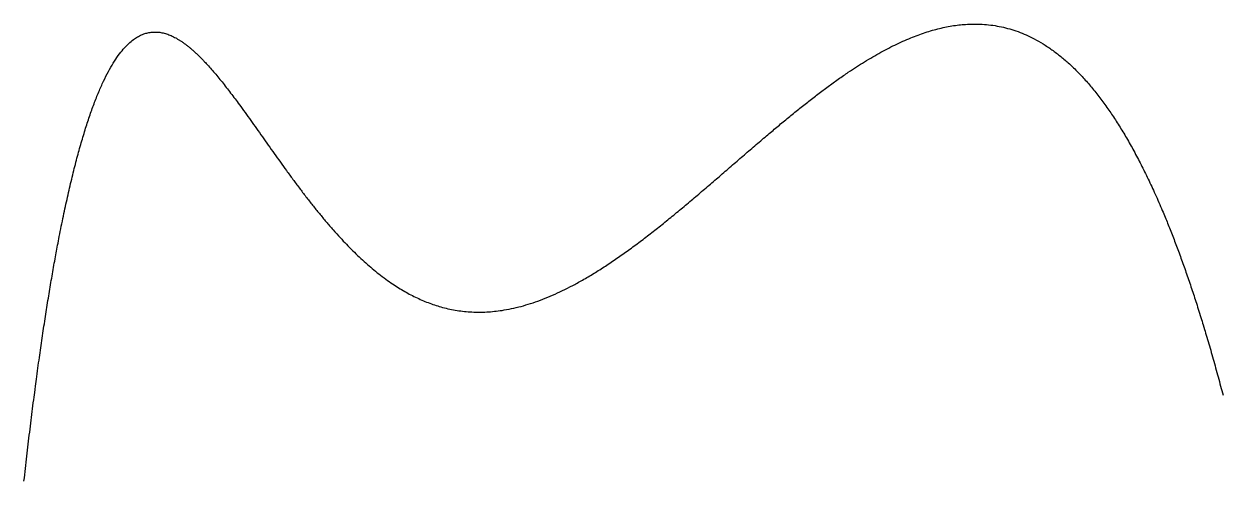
# Model space of a CAD drawing. Header units: millimetres. Extents: x 0 to 140, y 0 to 53.
import ezdxf

# ---------------------------------------------------------------- set-up
doc = ezdxf.new("R2010")
doc.units = ezdxf.units.MM
doc.layers.get('0').update_dxf_attribs({"linetype": 'CONTINUOUS'})

msp = doc.modelspace()

# ---------------------------------------------------------------- linework, layer by layer
msp.add_open_spline([(0, 0), (0.59, 5.26), (1.79, 15.11), (3.72, 27.89), (6.53, 40.91), (10.43, 50.53), (14.76, 53.78), (19.56, 51.35), (24.91, 44.57), (30.91, 35.54), (37.67, 26.76), (45.24, 20.53), (53.64, 18.55), (62.78, 21.28), (72.44, 27.83), (82.36, 36.54), (92.26, 45.27), (101.85, 51.86), (110.92, 54.55), (119.34, 52.28), (127.04, 44.45), (132.6, 33.57), (136.43, 22.8), (138.83, 14.46), (140, 10)], degree=5)

doc.saveas('drawing.dxf')
